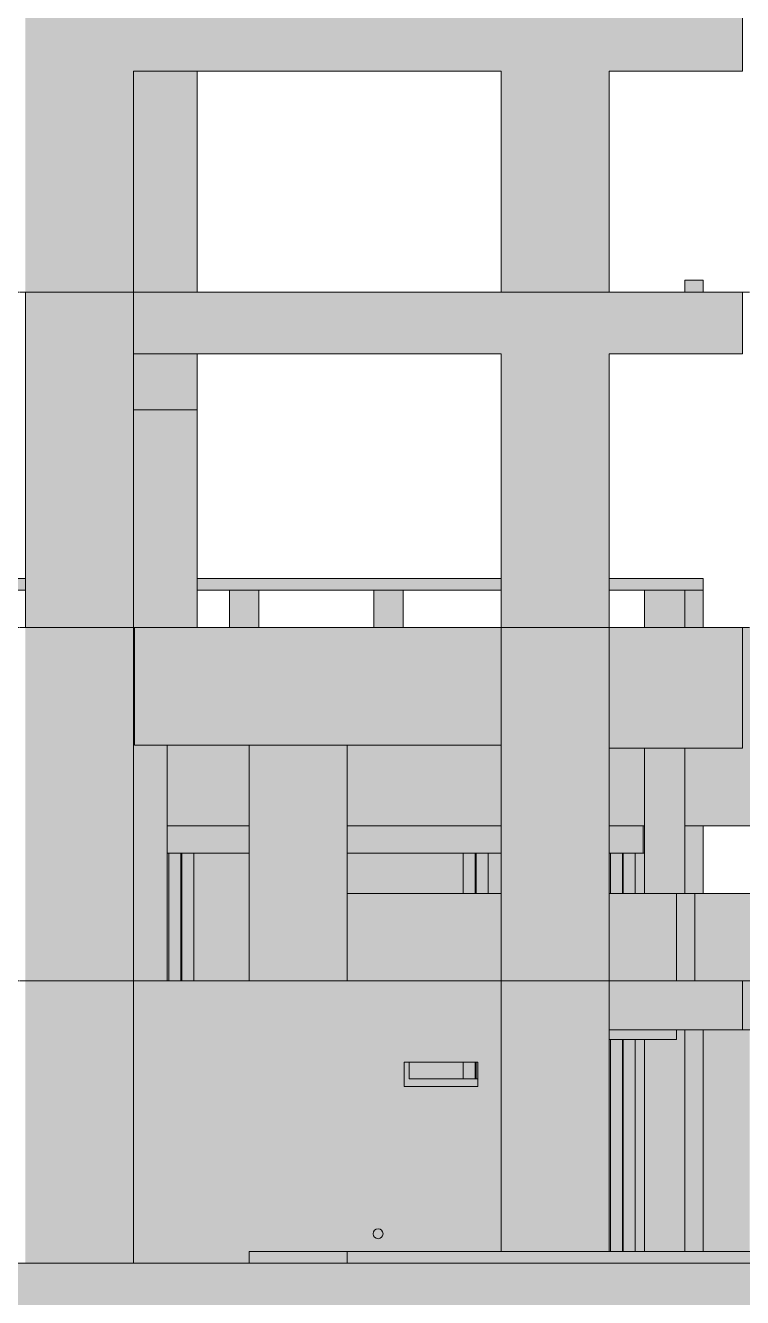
# Model space of a CAD drawing. Header units: centimetres. Extents: x -2136 to 34701, y -1430 to 84208.
# Drawn here: x 5377 to 6108, y 74230 to 75527 of the extents above; entities that cross this region are included whole.
import ezdxf

# ---------------------------------------------------------------- set-up
doc = ezdxf.new("R2010")
doc.units = ezdxf.units.CM
doc.linetypes.add('Centro', pattern=[3.175, 0.635, -0.47625, 1.5875, -0.47625])
for name, color, linetype, lineweight in [('A-FLOR', 7, 'Continuous', 18), ('A-FLOR-LEVL', 7, 'Continuous', 9), ('A-WALL', 7, 'Continuous', 25), ('S-BEAM', 7, 'Continuous', 18), ('S-COLS', 7, 'Continuous', 18), ('S-FNDN', 7, 'Continuous', 25)]:
    doc.layers.add(name, color=color, linetype=linetype, lineweight=lineweight)

# ---------------------------------------------------------------- blocks, each defined once
blk = doc.blocks.new('Estaca W Gerdau - W250X73-3893041-CT 004 K - CORTE ESQ_ 5PAV')
at = {"layer": 'S-FNDN', "lineweight": 9, "true_color": 0xacb7d2}
h = blk.add_hatch(color=9, dxfattribs=at)
h.paths.add_polyline_path([(999.4, 73424), (999.4, 73574), (974, 73574), (974, 73424)], flags=0)
h.paths.add_polyline_path([(974, 74553), (999.4, 74553), (999.4, 74683), (974, 74683), (974, 74648)], flags=0)
at = {"layer": 'S-FNDN', "lineweight": 9}
for p, q in [((974, 74683), (974, 74553)), ((986.3, 74553), (986.3, 74683)), ((987.1, 74683), (987.1, 74553)), ((999.4, 74683), (999.4, 74553)), ((974, 73574), (974, 73423.9)), ((986.3, 73423.9), (986.3, 73574)), ((987.1, 73574), (987.1, 73423.9)), ((999.4, 73574), (999.4, 73423.9))]:
    blk.add_line(p, q, dxfattribs=at)
blk = doc.blocks.new('Estaca W Gerdau - W250X73-V9-CT 004 K - CORTE ESQ_ 5PAV')
at = {"layer": 'S-FNDN', "lineweight": 9, "true_color": 0xacb7d2}
h = blk.add_hatch(color=9, dxfattribs=at)
h.paths.add_polyline_path([(1274, 73400), (1299.4, 73400), (1299.4, 73574), (1274, 73574)], flags=0)
h.paths.add_polyline_path([(1283.8, 74453), (1288.7, 74453), (1288.7, 74470), (1274, 74470), (1274, 74453)], flags=0)
h.paths.add_polyline_path([(1299.4, 74642), (1299.4, 74642), (1299.4, 74683), (1274, 74683), (1274, 74642), (1288.7, 74642)], flags=0)
at = {"layer": 'S-FNDN', "lineweight": 9}
for p, q in [((1274, 74683), (1274, 74642)), ((1286.3, 74642), (1286.3, 74683)), ((1287.1, 74683), (1287.1, 74642)), ((1299.4, 74683), (1299.4, 74642)), ((1274, 74470), (1274, 74453)), ((1286.3, 74453), (1286.3, 74470)), ((1287.1, 74470), (1287.1, 74453)), ((1274, 73574), (1274, 73400)), ((1286.3, 73400), (1286.3, 73574)), ((1287.1, 73574), (1287.1, 73400)), ((1299.4, 73574), (1299.4, 73400)), ((1299.4, 73400), (1274, 73400))]:
    blk.add_line(p, q, dxfattribs=at)
blk = doc.blocks.new('Estaca W Gerdau - W250X73-V10-CT 004 K - CORTE ESQ_ 5PAV')
at = {"layer": 'S-FNDN', "lineweight": 9, "true_color": 0xacb7d2}
h = blk.add_hatch(color=9, dxfattribs=at)
h.paths.add_polyline_path([(1428.8, 73400), (1449.4, 73400), (1449.4, 73554), (1428.8, 73554), (1428.8, 73574), (1424, 73574), (1424, 73400)], flags=0)
h.paths.add_polyline_path([(1424, 74277), (1449.4, 74277), (1449.4, 74493), (1424, 74493), (1424, 74277.1)], flags=0)
h.paths.add_polyline_path([(1449.4, 74642), (1449.4, 74683), (1424, 74683), (1424, 74642), (1445.1, 74642)], flags=0)
at = {"layer": 'S-FNDN', "lineweight": 9}
for p, q in [((1424, 74683), (1424, 74642)), ((1436.3, 74642), (1436.3, 74683)), ((1437.1, 74683), (1437.1, 74642)), ((1449.4, 74683), (1449.4, 74642)), ((1424, 74493), (1424, 74277)), ((1436.3, 74277), (1436.3, 74493)), ((1437.1, 74493), (1437.1, 74277)), ((1449.4, 74493), (1449.4, 74277)), ((1424, 73574), (1424, 73400)), ((1436.3, 73400), (1436.3, 73554)), ((1437.1, 73554), (1437.1, 73400)), ((1449.4, 73554), (1449.4, 73400)), ((1449.4, 73400), (1424, 73400))]:
    blk.add_line(p, q, dxfattribs=at)

msp = doc.modelspace()

# ---------------------------------------------------------------- hatches: boundary and pattern name
at = {"layer": 'A-FLOR', "true_color": 0xc0c0c0}
h = msp.add_hatch(color=9, dxfattribs=at)
h.paths.add_polyline_path([(6048.97, 74951), (6067.97, 74951), (6067.97, 74963), (5971.97, 74963), (5971.97, 74951), (6036.79, 74951)], flags=0)
h.paths.add_polyline_path([(5228.97, 74951), (5376.97, 74951), (5376.97, 74963), (5228.97, 74963)], flags=0)
h.paths.add_polyline_path([(5551.97, 74951), (5861.97, 74951), (5861.97, 74963), (5551.97, 74963)], flags=0)
at = {"layer": 'A-WALL', "true_color": 0xc0c0c0}
msp.add_hatch(color=9, dxfattribs=at).paths.add_polyline_path([(6067.97, 74913), (6067.97, 74951), (6048.97, 74951), (6048.97, 74913)], flags=0)
h = msp.add_hatch(color=9, dxfattribs=at)
h.paths.add_polyline_path([(5973.24, 74277), (5973.24, 74493), (5971.97, 74493), (5971.97, 74277)], flags=0)
h.paths.add_polyline_path([(6007.97, 74277), (6007.83, 74493), (5998.64, 74493), (5998.64, 74277)], flags=0)
h.paths.add_polyline_path([(5767.96, 74453), (5823.24, 74453), (5823.24, 74470), (5767.96, 74470)], flags=0)
h.paths.add_polyline_path([(5548.64, 74553), (5604.97, 74553), (5604.97, 74683), (5548.64, 74683), (5548.64, 74653.28)], flags=0)
h.paths.add_polyline_path([(5523.24, 74553), (5523.24, 74683), (5521.47, 74683), (5521.47, 74553)], flags=0)
h.paths.add_polyline_path([(5359.97, 74553), (5359.97, 74683), (5278.97, 74683), (5278.97, 74553), (5284, 74553)], flags=0)
h.paths.add_polyline_path([(5723.97, 74642), (5823.24, 74642), (5823.24, 74683), (5704.97, 74683), (5704.97, 74642)], flags=0)
h.paths.add_polyline_path([(5856.96, 74642), (5861.97, 74642), (5861.97, 74683), (5848.64, 74683), (5848.64, 74642)], flags=0)
h.paths.add_polyline_path([(6007.97, 74642), (6007.97, 74711), (6006.49, 74711), (6006.49, 74683), (5998.64, 74683), (5998.64, 74642), (6006.49, 74642)], flags=0)
h.paths.add_polyline_path([(5971.97, 74642), (5973.24, 74642), (5973.24, 74683), (5971.97, 74683)], flags=0)
h = msp.add_hatch(color=9, dxfattribs=at)
h.paths.add_polyline_path([(6067.45, 74277), (6067.97, 74277), (6067.97, 74503), (6048.97, 74503), (6048.97, 74277)], flags=0)
h.paths.add_polyline_path([(6048.97, 74642), (6067.97, 74642), (6067.97, 74711), (6048.97, 74711), (6048.97, 74644.08)], flags=0)
h = msp.add_hatch(color=9, dxfattribs=at)
h.paths.add_polyline_path([(6067.97, 74277), (6115.25, 74277), (6115.25, 74503), (6067.97, 74503), (6067.97, 74372.76)], flags=0)
h.paths.add_polyline_path([(6310.65, 74277), (6312.88, 74277), (6312.52, 74503), (6310.65, 74503), (6310.65, 74372.76)], flags=0)
h.paths.add_polyline_path([(6204.97, 74277), (6204.97, 74503), (6140.65, 74503), (6140.65, 74277)], flags=0)
h.paths.add_polyline_path([(7071.88, 74284), (7135.25, 74284), (7135.25, 74503), (6990.65, 74503), (6990.65, 74284)], flags=0)
h.paths.add_polyline_path([(6965.25, 74284), (6965.25, 74503), (6820.65, 74503), (6820.65, 74284)], flags=0)
h.paths.add_polyline_path([(6413.19, 74284), (6455.25, 74284), (6455.25, 74503), (6331.88, 74503), (6331.97, 74284)], flags=0)
h.paths.add_polyline_path([(6480.65, 74284), (6509.47, 74284), (6509.47, 74503), (6480.65, 74503), (6480.65, 74372.76)], flags=0)
h.paths.add_polyline_path([(6559.47, 74284), (6625.25, 74284), (6625.25, 74503), (6559.47, 74503), (6559.47, 74372.76)], flags=0)
h.paths.add_polyline_path([(6789.58, 74284), (6795.25, 74284), (6795.25, 74503), (6734.97, 74503), (6734.97, 74284)], flags=0)
h.paths.add_polyline_path([(6965.25, 74574), (6965.25, 74580), (6820.65, 74580), (6820.65, 74574)], flags=0)
h.paths.add_polyline_path([(6990.65, 74574), (7135.25, 74574), (7135.25, 74580), (6990.65, 74580)], flags=0)
h.paths.add_polyline_path([(6795.25, 74574), (6795.25, 74580), (6734.97, 74580), (6734.97, 74574), (6789.58, 74574)], flags=0)
h.paths.add_polyline_path([(6625.25, 74574), (6625.25, 74580), (6559.47, 74580), (6559.47, 74574), (6601.39, 74574)], flags=0)
at = {"layer": 'S-BEAM', "true_color": 0xc0c0c0}
for points in [[(5861.97, 75480.01), (5861.97, 75543.01), (5486.97, 75543.01), (5486.97, 75480.01), (5660.4, 75480.01)], [(5971.97, 75480.01), (6107.97, 75480.01), (6107.97, 75543.01), (5971.97, 75543.01)], [(6067.97, 75255), (6067.97, 75267), (6048.97, 75267), (6048.97, 75255), (6059.52, 75255)], [(5486.97, 75192.01), (5861.97, 75192.01), (5861.97, 75255), (5486.97, 75255)], [(5971.97, 75192.01), (6107.97, 75192.01), (6107.97, 75255), (5971.97, 75255)], [(5488.24, 74793), (5861.97, 74793), (5861.97, 74913), (5488.24, 74913)], [(6067.97, 74790), (6107.97, 74790), (6107.97, 74913), (5971.97, 74913), (5971.97, 74790), (6036.79, 74790)], [(6107.97, 74793), (6312.88, 74793.02), (6312.88, 74913), (6107.97, 74913), (6107.97, 74834)], [(6036.79, 74553), (6040.47, 74553), (6040.47, 74642), (5971.97, 74642), (5971.97, 74553)], [(6040.47, 74553), (6059.47, 74553), (6059.47, 74642), (6040.47, 74642), (6040.47, 74556.85)], [(6059.47, 74553), (6204.97, 74553), (6204.97, 74642), (6059.47, 74642), (6059.47, 74556.85)], [(5971.97, 74503), (6107.97, 74503), (6107.97, 74553), (5971.97, 74553)], [(6107.97, 74503), (6312.88, 74503), (6312.52, 74553), (6107.97, 74553), (6107.97, 74508.39)], [(6040.47, 74493), (6040.47, 74503), (5971.97, 74503), (5971.97, 74493), (6036.79, 74493)], [(5660.4, 74265), (5704.97, 74265), (5704.97, 74277), (5604.97, 74277), (5604.97, 74265)], [(5942.69, 74265), (6312.88, 74265.01), (6312.88, 74277), (5704.97, 74277), (5704.97, 74265), (5920.97, 74265)], [(5660.4, 74207), (6312.29, 74207), (6312.29, 74265), (5203.37, 74265), (5203.6, 74207), (5566.3, 74207)]]:
    msp.add_hatch(color=9, dxfattribs=at).paths.add_polyline_path(points, flags=0)
h = msp.add_hatch(color=9, dxfattribs=at)
h.paths.add_polyline_path([(5723.97, 74711), (5861.97, 74711), (5861.97, 74793), (5704.97, 74793), (5704.97, 74711)], flags=0)
h.paths.add_polyline_path([(5971.97, 74711), (6007.97, 74711), (6007.97, 74790), (5971.97, 74790), (5971.97, 74728.56)], flags=0)
h.paths.add_polyline_path([(5521.47, 74711), (5604.97, 74711), (5604.97, 74793), (5521.47, 74793), (5521.47, 74722.09)], flags=0)
h = msp.add_hatch(color=9, dxfattribs=at)
h.paths.add_polyline_path([(6048.97, 74711), (6204.97, 74711), (6204.97, 74793), (6107.97, 74793), (6107.97, 74790), (6048.97, 74790), (6048.97, 74740.94)], flags=0)
h.paths.add_polyline_path([(6312.88, 74711), (6312.88, 74793), (6304.97, 74793), (6304.97, 74711)], flags=0)
h.paths.add_polyline_path([(6331.88, 74711), (6634.97, 74711), (6634.97, 74793), (6331.88, 74793), (6331.88, 74722.66)], flags=0)
h.paths.add_polyline_path([(7137.62, 74711), (7137.62, 74793), (6734.97, 74793), (6734.97, 74711), (6977.78, 74711)], flags=0)
h = msp.add_hatch(color=9, dxfattribs=at)
h.paths.add_polyline_path([(5735, 74683), (5861.97, 74683), (5861.97, 74711), (5704.97, 74711), (5704.97, 74683), (5723.97, 74683)], flags=0)
h.paths.add_polyline_path([(5987.79, 74683), (6006.49, 74683), (6006.49, 74711), (5971.97, 74711), (5971.97, 74683)], flags=0)
h.paths.add_polyline_path([(5284, 74683), (5359.97, 74683), (5359.97, 74711), (5278.97, 74711), (5278.97, 74683)], flags=0)
h.paths.add_polyline_path([(5521.47, 74683), (5604.97, 74683), (5604.97, 74711), (5521.47, 74711)], flags=0)
h = msp.add_hatch(color=9, dxfattribs=at)
h.paths.add_polyline_path([(5736.47, 74290), (5738.97, 74290.67), (5740.8, 74292.5), (5741.47, 74295), (5740.8, 74297.5), (5738.59, 74299.49), (5736.47, 74300), (5733.97, 74299.33), (5732.14, 74297.5), (5731.47, 74295), (5732.14, 74292.5), (5733.97, 74290.67), (5735.17, 74290.17)], flags=0)
h.paths.add_polyline_path([(5837.96, 74445), (5837.96, 74453), (5767.96, 74453), (5767.96, 74470), (5762.96, 74470), (5762.96, 74445), (5832.3, 74445)], flags=0)
h.paths.add_polyline_path([(5719.18, 74553), (5861.97, 74553), (5861.97, 74642), (5704.97, 74642), (5704.97, 74553), (5714.97, 74553)], flags=0)
h = msp.add_hatch(color=9, dxfattribs=at)
h.paths.add_polyline_path([(5566.3, 74265), (5604.97, 74265), (5604.97, 74277), (5861.97, 74277), (5861.97, 74553), (5486.97, 74553), (5486.97, 74265)], flags=0)
h.paths.add_polyline_path([(5736.47, 74290), (5733.97, 74290.67), (5732.14, 74292.5), (5731.47, 74295), (5732.14, 74297.5), (5733.97, 74299.33), (5736.47, 74300), (5738.97, 74299.33), (5740.8, 74297.5), (5741.47, 74295), (5740.8, 74292.5), (5738.97, 74290.67), (5737.76, 74290.17)], flags=0)
h.paths.add_polyline_path([(5765.28, 74445), (5762.96, 74445), (5762.96, 74470), (5837.96, 74470), (5837.96, 74445), (5832.3, 74445)], flags=0)
at = {"layer": 'S-COLS', "true_color": 0xc0c0c0}
for points in [[(5376.97, 75255), (5486.97, 75255), (5486.97, 75543.01), (5376.97, 75543.01)], [(5971.97, 75255), (5971.97, 75543.01), (5861.97, 75543.01), (5861.97, 75255)], [(5486.97, 75255), (5551.97, 75255), (5551.97, 75480.01), (5486.97, 75480.01), (5486.97, 75347.05)], [(5472.2, 74913), (5486.97, 74913), (5486.97, 75255), (5376.97, 75255), (5376.97, 74913)], [(5971.97, 74913), (5971.97, 75255), (5861.97, 75255), (5861.97, 74913)], [(5486.97, 74883), (5488.24, 74883), (5488.24, 74913), (5551.97, 74913), (5551.97, 75192.01), (5486.97, 75192.01), (5486.97, 74891.18)], [(5614.21, 74913), (5614.97, 74913), (5614.97, 74951), (5584.97, 74951), (5584.97, 74913), (5607.01, 74913)], [(5731.97, 74913), (5761.97, 74913), (5761.97, 74951), (5731.97, 74951)], [(5376.97, 74553), (5486.97, 74553), (5486.97, 74913), (5376.97, 74913), (5376.97, 74740.94)], [(5942.69, 74553), (5971.97, 74553), (5971.97, 74913), (5861.97, 74913), (5861.97, 74553)], [(5486.97, 74553), (5521.47, 74553), (5521.47, 74793), (5488.24, 74793), (5488.24, 74883), (5486.97, 74883), (5486.97, 74740.94)], [(5704.97, 74553), (5704.97, 74793), (5604.97, 74793), (5604.97, 74553), (5660.4, 74553)], [(5395.97, 74265), (5486.97, 74265), (5486.97, 74553), (5376.97, 74553), (5376.97, 74265)], [(5920.97, 74277), (5971.97, 74277), (5971.97, 74553), (5861.97, 74553), (5861.97, 74277)], [(6048.97, 74277), (6048.97, 74503), (6040.47, 74503), (6040.47, 74493), (6007.97, 74493), (6007.97, 74277), (6036.79, 74277)]]:
    msp.add_hatch(color=9, dxfattribs=at).paths.add_polyline_path(points, flags=0)
h = msp.add_hatch(color=9, dxfattribs=at)
h.paths.add_polyline_path([(6040.47, 74642), (6048.97, 74642), (6048.97, 74790), (6007.97, 74790), (6007.97, 74642), (6036.79, 74642)], flags=0)
h.paths.add_polyline_path([(6020.23, 74913), (6048.97, 74913), (6048.97, 74951), (6007.97, 74951), (6007.97, 74913)], flags=0)

# ---------------------------------------------------------------- linework, layer by layer
at = {"layer": 'A-FLOR', "lineweight": 9}
for p, q in [((5228.97, 74963), (5376.97, 74963)), ((5551.97, 74963), (5861.97, 74963)), ((5971.97, 74963), (6067.97, 74963)), ((6067.97, 74963), (6067.97, 74951)), ((5376.97, 74951), (5228.97, 74951)), ((5861.97, 74951), (5551.97, 74951)), ((6067.97, 74951), (5971.97, 74951))]:
    msp.add_line(p, q, dxfattribs=at)
at = {"layer": 'A-FLOR-LEVL', "linetype": 'Centro'}
for p, q in [((3025.22, 75255), (6823.81, 75255)), ((3025.22, 74913), (6823.81, 74913)), ((3025.22, 74553), (7794.03, 74553)), ((3025.22, 74265), (7794.03, 74265))]:
    msp.add_line(p, q, dxfattribs=at)
at = {"layer": 'A-WALL', "lineweight": 9}
for p, q in [((6048.97, 74913), (6048.97, 74951)), ((6067.97, 74951), (6067.97, 74913)), ((6048.97, 74642), (6048.97, 74711)), ((6067.97, 74711), (6067.97, 74642)), ((6048.97, 74277), (6048.97, 74503)), ((6067.97, 74503), (6067.97, 74277))]:
    msp.add_line(p, q, dxfattribs=at)
at = {"layer": 'S-BEAM', "lineweight": 9}
for p, q in [((6107.97, 75543.01), (6107.97, 75480.01)), ((5486.97, 75480.01), (5861.97, 75480.01)), ((5971.97, 75480.01), (6107.97, 75480.01)), ((6067.97, 75267), (6048.97, 75267)), ((6048.97, 75267), (6048.97, 75255)), ((6067.97, 75255), (6067.97, 75267)), ((5486.97, 75255), (5486.97, 75192.01)), ((5486.97, 75255), (5861.97, 75255)), ((5971.97, 75255), (6107.97, 75255)), ((6107.97, 75255), (6107.97, 75192.01)), ((5486.97, 75192.01), (5861.97, 75192.01)), ((5971.97, 75192.01), (6107.97, 75192.01)), ((5488.24, 74793), (5488.24, 74913)), ((5488.24, 74913), (5861.97, 74913)), ((5861.97, 74793), (5861.97, 74913)), ((5971.97, 74913), (6107.97, 74913)), ((5971.97, 74913), (5971.97, 74790)), ((6107.97, 74913), (6107.97, 74790)), ((5488.24, 74793), (5861.97, 74793)), ((5971.97, 74790), (6107.97, 74790)), ((6007.97, 74711), (6007.97, 74790)), ((6048.97, 74711), (6048.97, 74790)), ((5604.97, 74711), (5521.47, 74711)), ((5861.97, 74711), (5704.97, 74711)), ((6007.97, 74711), (5971.97, 74711)), ((6006.49, 74683), (6006.49, 74711)), ((6204.97, 74711), (6048.97, 74711)), ((5604.97, 74683), (5521.47, 74683)), ((5861.97, 74683), (5704.97, 74683)), ((6006.49, 74683), (5971.97, 74683)), ((6007.97, 74683), (6006.49, 74683)), ((5861.97, 74642), (5704.97, 74642)), ((5971.97, 74642), (6040.47, 74642)), ((6059.47, 74642), (6040.47, 74642)), ((6040.47, 74642), (6040.47, 74553)), ((6059.47, 74553), (6059.47, 74642)), ((6059.47, 74642), (6204.97, 74642)), ((5861.97, 74553), (5486.97, 74553)), ((5486.97, 74553), (5486.97, 74265)), ((5861.97, 74277), (5861.97, 74553)), ((5971.97, 74553), (6107.97, 74553)), ((5971.97, 74553), (5971.97, 74503)), ((6107.97, 74553), (6312.52, 74553)), ((6107.97, 74553), (6107.97, 74503)), ((6107.97, 74503), (5971.97, 74503)), ((6040.47, 74503), (6040.47, 74493)), ((6312.88, 74503), (6107.97, 74503)), ((5971.97, 74493), (6040.47, 74493)), ((5762.96, 74445), (5762.96, 74470)), ((5762.96, 74470), (5837.96, 74470)), ((5767.96, 74453), (5767.96, 74470)), ((5837.96, 74470), (5837.96, 74445)), ((5837.96, 74453), (5767.96, 74453)), ((5837.96, 74445), (5762.96, 74445)), ((5604.97, 74277), (5704.97, 74277)), ((5604.97, 74265), (5604.97, 74277)), ((5704.97, 74277), (5704.97, 74265)), ((5704.97, 74277), (6312.88, 74277)), ((5203.37, 74265), (6312.29, 74265))]:
    msp.add_line(p, q, dxfattribs=at)
for start, end in [(90, 270), (270, 90)]:
    msp.add_arc((5736.47, 74295), 5, start, end, dxfattribs=at)
at = {"layer": 'S-COLS', "lineweight": 9}
for p, q in [((5486.97, 75255), (5486.97, 75480.01)), ((5551.97, 75255), (5551.97, 75480.01)), ((5861.97, 75480.01), (5861.97, 75255)), ((5971.97, 75255), (5971.97, 75480.01)), ((5376.97, 75255), (5376.97, 74913)), ((5486.97, 75255), (5376.97, 75255)), ((5486.97, 75255), (5376.97, 75255)), ((5486.97, 75255), (5486.97, 74913)), ((5971.97, 75255), (5861.97, 75255)), ((5971.97, 75255), (5861.97, 75255)), ((5551.97, 75135.01), (5551.97, 75192.01)), ((5551.97, 74913), (5551.97, 75192.01)), ((5861.97, 75192.01), (5861.97, 74913)), ((5971.97, 74913), (5971.97, 75192.01)), ((5551.97, 75135.01), (5486.97, 75135.01)), ((5584.97, 74951), (5584.97, 74913)), ((5614.97, 74913), (5614.97, 74951)), ((5731.97, 74951), (5731.97, 74913)), ((5761.97, 74913), (5761.97, 74951)), ((6007.97, 74951), (6007.97, 74913)), ((5486.97, 74913), (5376.97, 74913)), ((5486.97, 74913), (5376.97, 74913)), ((5486.97, 74913), (5486.97, 74553)), ((5971.97, 74913), (5861.97, 74913)), ((5861.97, 74913), (5861.97, 74553)), ((5971.97, 74913), (5861.97, 74913)), ((5971.97, 74913), (5971.97, 74553)), ((5488.24, 74883), (5486.97, 74883)), ((5521.47, 74553), (5521.47, 74793)), ((5604.97, 74793), (5604.97, 74553)), ((5704.97, 74553), (5704.97, 74793)), ((6007.97, 74790), (6007.97, 74642)), ((5486.97, 74553), (5376.97, 74553)), ((5486.97, 74553), (5376.97, 74553)), ((5486.97, 74553), (5486.97, 74265)), ((5861.97, 74553), (5861.97, 74277)), ((5971.97, 74553), (5861.97, 74553)), ((5971.97, 74553), (5861.97, 74553)), ((5971.97, 74553), (5971.97, 74277)), ((6007.97, 74493), (6007.97, 74277))]:
    msp.add_line(p, q, dxfattribs=at)

# ---------------------------------------------------------------- block references
at = {"layer": 'S-FNDN', "lineweight": 9}
for name in ['Estaca W Gerdau - W250X73-3893041-CT 004 K - CORTE ESQ_ 5PAV', 'Estaca W Gerdau - W250X73-V9-CT 004 K - CORTE ESQ_ 5PAV', 'Estaca W Gerdau - W250X73-V10-CT 004 K - CORTE ESQ_ 5PAV']:
    msp.add_blockref(name, (4549.22, 0), dxfattribs=at)

doc.saveas('drawing.dxf')
